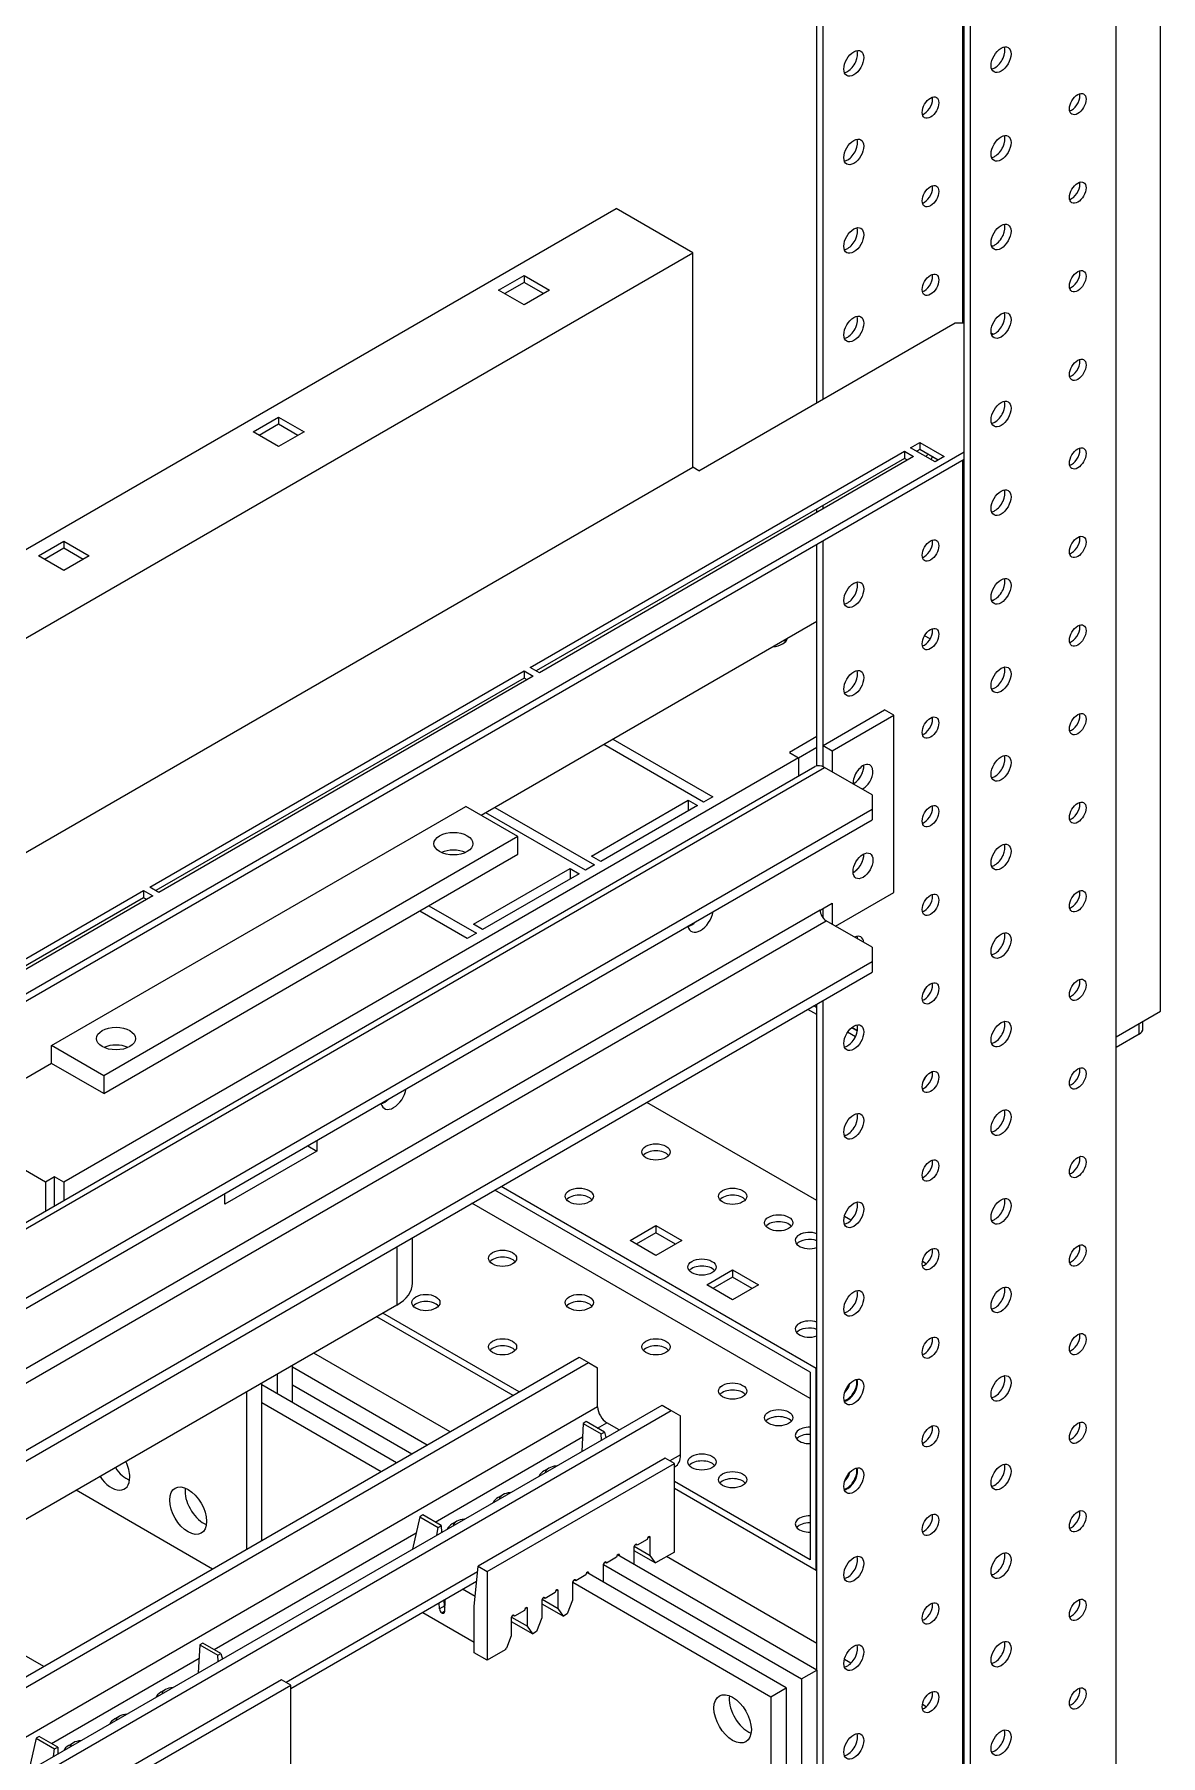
# Model space of a CAD drawing. Header units: millimetres. Extents: x -116965 to 323937, y 291661 to 566926.
# Drawn here: x -25543.9 to -25395.6, y 301981.2 to 302207.8 of the extents above; entities that cross this region are included whole.
import ezdxf

# ---------------------------------------------------------------- set-up
doc = ezdxf.new("R2010")
doc.units = ezdxf.units.MM
doc.layers.add('ALPHA', color=255, linetype='Continuous')

msp = doc.modelspace()

# ---------------------------------------------------------------- linework, layer by layer
at = {"layer": 'ALPHA'}
for p, q in [((-25421.653153, 302169.866194), (-25421.653153, 302404.783924)), ((-25440.846052, 302159.368381), (-25440.846052, 302394.636038)), ((-25440.03793, 302159.83495), (-25440.03793, 302394.169469)), ((-25401.450102, 301927.483352), (-25401.450102, 302394.052826)), ((-25421.451123, 301916.868896), (-25421.451123, 302383.438371)), ((-25420.643001, 301916.402327), (-25420.643001, 302382.971801)), ((-25395.591218, 302079.235073), (-25395.591218, 302355.910772)), ((-25560.246082, 302131.25757), (-25467.312048, 302184.913059)), ((-25457.210523, 302179.080941), (-25467.312048, 302184.913059)), ((-25624.693815, 302082.384417), (-25457.210523, 302179.080941)), ((-25457.210523, 302150.853488), (-25457.210523, 302179.080941)), ((-25482.787585, 302174.181961), (-25479.433879, 302176.118225)), ((-25479.433879, 302175.185086), (-25481.979463, 302173.715392)), ((-25479.433879, 302176.118225), (-25479.433879, 302175.185086)), ((-25479.433879, 302176.118225), (-25476.080172, 302174.181961)), ((-25476.888294, 302173.715392), (-25479.433879, 302175.185086)), ((-25479.433879, 302172.245698), (-25482.787585, 302174.181961)), ((-25476.080172, 302174.181961), (-25479.433879, 302172.245698)), ((-25456.402401, 302150.386918), (-25422.663306, 302169.866194)), ((-25422.663306, 302169.866194), (-25421.451123, 302169.866194)), ((-25417.631223, 302168.360628), (-25417.896908, 302168.514021)), ((-25515.112467, 302155.519182), (-25511.75876, 302157.455446)), ((-25511.75876, 302157.455446), (-25511.75876, 302156.522307)), ((-25511.75876, 302157.455446), (-25508.405054, 302155.519182)), ((-25511.75876, 302153.582919), (-25515.112467, 302155.519182)), ((-25511.75876, 302156.522307), (-25514.304345, 302155.052613)), ((-25509.213176, 302155.052613), (-25511.75876, 302156.522307)), ((-25508.405054, 302155.519182), (-25511.75876, 302153.582919)), ((-25421.451123, 302152.836408), (-25624.693815, 302035.494185)), ((-25478.625757, 302124.492312), (-25429.330313, 302152.95305)), ((-25429.330313, 302152.95305), (-25429.330313, 302152.019911)), ((-25429.330313, 302152.95305), (-25428.118129, 302152.253196)), ((-25428.52219, 302153.41962), (-25427.310007, 302154.119474)), ((-25425.289702, 302151.553342), (-25428.52219, 302153.41962)), ((-25427.310007, 302153.186335), (-25427.714068, 302152.95305)), ((-25427.310007, 302154.119474), (-25427.310007, 302153.186335)), ((-25427.310007, 302154.119474), (-25424.077519, 302152.253196)), ((-25424.885641, 302151.786627), (-25427.310007, 302153.186335)), ((-25624.693815, 302034.561046), (-25421.451123, 302151.903269)), ((-25624.693815, 302054.156964), (-25457.210523, 302150.853488)), ((-25429.330313, 302152.019911), (-25477.817635, 302124.025743)), ((-25428.118129, 302152.253196), (-25477.413574, 302123.792458)), ((-25456.402401, 302150.386918), (-25457.210523, 302150.853488)), ((-25428.926252, 302151.786627), (-25429.330313, 302152.019911)), ((-25424.077519, 302152.253196), (-25425.289702, 302151.553342)), ((-25421.653153, 301940.127384), (-25421.653153, 302151.786627)), ((-25440.03793, 302145.371296), (-25440.03793, 302145.837866)), ((-25440.846052, 302144.904727), (-25440.846052, 302145.371296)), ((-25543.396738, 302139.189251), (-25540.043031, 302141.125514)), ((-25540.043031, 302137.252987), (-25543.396738, 302139.189251)), ((-25540.043031, 302140.192375), (-25542.588616, 302138.722681)), ((-25540.043031, 302141.125514), (-25540.043031, 302140.192375)), ((-25540.043031, 302141.125514), (-25536.689325, 302139.189251)), ((-25537.497447, 302138.722681), (-25540.043031, 302140.192375)), ((-25536.689325, 302139.189251), (-25540.043031, 302137.252987)), ((-25440.846052, 302111.541117), (-25440.846052, 302140.705602)), ((-25440.03793, 302111.415367), (-25440.03793, 302141.172171)), ((-25440.846052, 302130.557716), (-25485.090733, 302105.013037)), ((-25425.932487, 302128.246053), (-25426.667222, 302128.670253)), ((-25528.729323, 302095.565005), (-25479.433879, 302124.025743)), ((-25479.433879, 302123.092604), (-25527.921201, 302095.098435)), ((-25478.221696, 302123.325889), (-25527.51714, 302094.865151)), ((-25479.433879, 302124.025743), (-25479.433879, 302123.092604)), ((-25479.433879, 302124.025743), (-25478.221696, 302123.325889)), ((-25479.029818, 302122.859319), (-25479.433879, 302123.092604)), ((-25477.413574, 302123.792458), (-25478.625757, 302124.492312)), ((-25440.03793, 302114.227784), (-25431.956709, 302118.893479)), ((-25430.744526, 302118.193624), (-25431.956709, 302118.893479)), ((-25438.825746, 302113.52793), (-25430.744526, 302118.193624)), ((-25430.744526, 302094.865151), (-25430.744526, 302118.193624)), ((-25455.796309, 302106.762672), (-25468.928292, 302114.344426)), ((-25467.716109, 302115.04428), (-25454.584126, 302107.462527)), ((-25440.846052, 302115.394208), (-25444.482601, 302113.294645)), ((-25443.270418, 302112.594791), (-25440.846052, 302113.994499)), ((-25440.03793, 302111.415367), (-25440.03793, 302114.227784)), ((-25440.03793, 302114.227784), (-25438.825746, 302113.52793)), ((-25443.270418, 302112.594791), (-25540.043031, 302056.723096)), ((-25444.482601, 302113.294645), (-25443.270418, 302112.594791)), ((-25443.270418, 302112.594791), (-25443.270418, 302110.198472)), ((-25438.825746, 302113.52793), (-25438.825746, 302110.728513)), ((-25624.693815, 302005.453625), (-25441.121613, 302111.439085)), ((-25624.693815, 302004.583957), (-25439.835899, 302111.311725)), ((-25433.572953, 302107.695811), (-25439.835899, 302111.311725)), ((-25454.584126, 302107.462527), (-25455.796309, 302106.762672)), ((-25433.572953, 302107.695811), (-25433.572953, 302105.829533)), ((-25624.693815, 301995.485853), (-25433.572953, 302105.829533)), ((-25541.659275, 302074.686021), (-25487.111038, 302106.17946)), ((-25480.242001, 302102.21362), (-25487.111038, 302106.17946)), ((-25471.352658, 302097.78121), (-25484.484641, 302105.362964)), ((-25483.272458, 302106.062818), (-25470.140475, 302098.481064)), ((-25470.544536, 302099.647488), (-25457.816614, 302106.995957)), ((-25456.604431, 302106.296103), (-25469.332353, 302098.947634)), ((-25457.816614, 302106.995957), (-25457.816614, 302105.596249)), ((-25457.816614, 302106.995957), (-25456.604431, 302106.296103)), ((-25433.572953, 302105.829533), (-25433.572953, 302104.429825)), ((-25624.693815, 301994.086144), (-25433.572953, 302104.429825)), ((-25480.242001, 302102.21362), (-25534.790238, 302070.72018)), ((-25480.242001, 302099.880773), (-25480.242001, 302102.21362)), ((-25534.790238, 302068.387333), (-25480.242001, 302099.880773)), ((-25470.140475, 302098.481064), (-25471.352658, 302097.78121)), ((-25469.332353, 302098.947634), (-25470.544536, 302099.647488)), ((-25486.100886, 302090.666025), (-25473.372963, 302098.014495)), ((-25472.16078, 302097.31464), (-25484.888702, 302089.966171)), ((-25473.372963, 302098.014495), (-25473.372963, 302096.614786)), ((-25473.372963, 302098.014495), (-25472.16078, 302097.31464)), ((-25578.832889, 302066.637697), (-25529.537445, 302095.098435)), ((-25529.537445, 302094.165296), (-25578.024767, 302066.171128)), ((-25528.325262, 302094.398581), (-25577.620706, 302065.937843)), ((-25529.537445, 302095.098435), (-25529.537445, 302094.165296)), ((-25529.537445, 302095.098435), (-25528.325262, 302094.398581)), ((-25529.133384, 302093.932012), (-25529.537445, 302094.165296)), ((-25527.51714, 302094.865151), (-25528.729323, 302095.565005)), ((-25438.421685, 302090.432741), (-25430.744526, 302094.865151)), ((-25440.441991, 302092.532303), (-25624.693815, 301986.154463)), ((-25486.909008, 302088.799748), (-25493.171953, 302092.415661)), ((-25491.95977, 302093.115515), (-25485.696825, 302089.499602)), ((-25440.441991, 302092.532303), (-25438.825746, 302093.465442)), ((-25440.03793, 302091.490897), (-25440.03793, 302092.765588)), ((-25440.03793, 302091.490897), (-25440.03793, 302092.765588)), ((-25438.825746, 302093.465442), (-25438.825746, 302090.666025)), ((-25624.693815, 301984.288185), (-25439.633868, 302091.132595)), ((-25485.696825, 302089.499602), (-25486.909008, 302088.799748)), ((-25484.888702, 302089.966171), (-25486.100886, 302090.666025)), ((-25433.572953, 302087.633324), (-25439.633868, 302091.132595)), ((-25433.572953, 302087.633324), (-25433.572953, 302085.767046)), ((-25624.693815, 301975.423365), (-25433.572953, 302085.767046)), ((-25433.572953, 302085.767046), (-25433.572953, 302084.367338)), ((-25624.693815, 301974.023657), (-25433.572953, 302084.367338)), ((-25440.846052, 301992.453151), (-25440.846052, 302080.168212)), ((-25440.03793, 301947.662481), (-25440.03793, 302080.634782)), ((-25426.733118, 302081.818065), (-25426.761595, 302081.834507)), ((-25440.846052, 302078.768504), (-25442.058235, 302079.468358)), ((-25440.846052, 302079.701643), (-25441.250113, 302079.934927)), ((-25441.250113, 302079.934927), (-25440.846052, 302079.701643)), ((-25401.450102, 302075.852445), (-25395.591218, 302079.235073)), ((-25397.917542, 302076.902226), (-25397.917542, 302077.891969)), ((-25435.781366, 302075.844406), (-25436.819365, 302076.443695)), ((-25435.521171, 302076.627322), (-25436.271437, 302077.060488)), ((-25436.271437, 302077.060488), (-25435.521171, 302076.627322)), ((-25398.419645, 302076.202372), (-25401.450102, 302074.452736)), ((-25398.419645, 302076.202372), (-25398.419645, 302077.60208)), ((-25541.659275, 302072.353174), (-25541.659275, 302074.686021)), ((-25534.790238, 302070.72018), (-25541.659275, 302074.686021)), ((-25541.659275, 302072.353174), (-25561.458265, 302060.922221)), ((-25534.790238, 302068.387333), (-25541.659275, 302072.353174)), ((-25534.790238, 302070.72018), (-25534.790238, 302068.387333)), ((-25440.846052, 302054.273606), (-25463.271438, 302067.220909)), ((-25542.467398, 302056.723096), (-25555.599381, 302064.30485)), ((-25506.707997, 302062.205287), (-25506.707997, 302060.805579)), ((-25506.707997, 302060.805579), (-25518.829828, 302053.807037)), ((-25507.920181, 302061.505433), (-25506.707997, 302060.805579)), ((-25541.255214, 302057.42295), (-25542.467398, 302056.723096)), ((-25541.255214, 302056.023242), (-25541.255214, 302057.42295)), ((-25540.043031, 302056.723096), (-25541.255214, 302057.42295)), ((-25542.467398, 302056.723096), (-25542.467398, 302052.927069)), ((-25541.255214, 302053.626923), (-25541.255214, 302056.023242)), ((-25540.043031, 302056.723096), (-25540.043031, 302054.326777)), ((-25518.829828, 302053.807037), (-25518.829828, 302055.206745)), ((-25441.755189, 302031.703308), (-25483.272458, 302055.673315)), ((-25440.947067, 302032.169878), (-25482.464336, 302056.139884)), ((-25441.755189, 302028.204037), (-25486.302916, 302053.923679)), ((-25465.453368, 302049.0247), (-25462.059255, 302050.984292)), ((-25462.059255, 302050.984292), (-25462.059255, 302050.051153)), ((-25462.059255, 302050.984292), (-25458.665142, 302049.0247)), ((-25436.373452, 302051.69135), (-25437.23743, 302052.190168)), ((-25494.110317, 302043.425866), (-25494.110317, 302049.416074)), ((-25462.059255, 302047.065108), (-25465.453368, 302049.0247)), ((-25462.059255, 302050.051153), (-25464.645245, 302048.55813)), ((-25459.473264, 302048.55813), (-25462.059255, 302050.051153)), ((-25458.665142, 302049.0247), (-25462.059255, 302047.065108)), ((-25496.202411, 302048.208203), (-25496.202411, 302040.509807)), ((-25426.450834, 302045.962524), (-25426.956998, 302046.254757)), ((-25455.351842, 302043.192581), (-25451.95773, 302045.152173)), ((-25451.95773, 302044.219034), (-25454.54372, 302042.726012)), ((-25451.95773, 302045.152173), (-25451.95773, 302044.219034)), ((-25451.95773, 302045.152173), (-25448.563617, 302043.192581)), ((-25449.371739, 302042.726012), (-25451.95773, 302044.219034)), ((-25451.95773, 302041.23299), (-25455.351842, 302043.192581)), ((-25448.563617, 302043.192581), (-25451.95773, 302041.23299)), ((-25496.202411, 302040.509807), (-25624.693815, 301966.32526)), ((-25480.060173, 302029.090519), (-25498.020686, 302039.460026)), ((-25480.868295, 302028.623949), (-25498.828808, 302038.993456)), ((-25624.693815, 301945.586247), (-25472.16078, 302033.651236)), ((-25624.693815, 301944.186539), (-25470.948597, 302032.951381)), ((-25509.940486, 302027.679146), (-25509.940486, 302032.578126)), ((-25489.151546, 302023.841612), (-25507.112058, 302034.211119)), ((-25472.16078, 302033.651236), (-25470.948597, 302032.951381)), ((-25470.948597, 302032.951381), (-25469.736414, 302032.251527)), ((-25513.981096, 302009.506265), (-25513.981096, 302030.245278)), ((-25511.960791, 302031.411702), (-25511.960791, 302028.84557)), ((-25492.182004, 302022.091977), (-25509.940486, 302032.344841)), ((-25469.736414, 302027.119263), (-25469.736414, 302032.251527)), ((-25441.755189, 302031.703308), (-25441.755189, 302006.975126)), ((-25440.947067, 302032.169878), (-25440.846052, 302032.228199)), ((-25440.947067, 302005.575417), (-25440.947067, 302032.169878)), ((-25516.001401, 302029.078855), (-25516.001401, 302008.339842)), ((-25496.222614, 302019.759129), (-25513.981096, 302030.011994)), ((-25509.940486, 302030.011994), (-25494.202309, 302020.925553)), ((-25624.693815, 301932.988871), (-25461.251133, 302027.352548)), ((-25469.736414, 302027.119263), (-25624.693815, 301937.654566)), ((-25624.693815, 301931.589163), (-25460.03895, 302026.652693)), ((-25513.981096, 302027.679146), (-25498.242919, 302018.592706)), ((-25461.251133, 302027.352548), (-25460.03895, 302026.652693)), ((-25460.03895, 302026.652693), (-25458.826767, 302025.952839)), ((-25458.826767, 302020.820575), (-25458.826767, 302025.952839)), ((-25471.638421, 302024.951401), (-25471.823887, 302021.248365)), ((-25471.23436, 302025.184686), (-25471.638421, 302024.951401)), ((-25471.638421, 302024.951401), (-25469.255073, 302023.575374)), ((-25468.851012, 302023.808659), (-25471.23436, 302025.184686)), ((-25469.736414, 302024.319846), (-25468.524231, 302025.0197)), ((-25469.255073, 302023.575374), (-25468.851012, 302023.808659)), ((-25469.230248, 302022.745804), (-25469.255073, 302023.575374)), ((-25468.851012, 302023.808659), (-25468.656062, 302023.07731)), ((-25466.907987, 302024.086561), (-25468.524231, 302025.0197)), ((-25491.151648, 302011.955755), (-25471.727631, 302023.170216)), ((-25460.847072, 302020.354006), (-25485.494794, 302006.123637)), ((-25484.282611, 302005.423782), (-25459.634889, 302019.654151)), ((-25476.160985, 302019.047611), (-25476.767076, 302018.697684)), ((-25459.634889, 302019.654151), (-25460.847072, 302020.354006)), ((-25458.826767, 302020.820575), (-25460.24098, 302020.004078)), ((-25459.634889, 302007.989914), (-25459.634889, 302019.654151)), ((-25459.634889, 302019.194449), (-25459.536847, 302019.251054)), ((-25441.755189, 302006.975126), (-25459.634889, 302017.297975)), ((-25520.466275, 302005.762045), (-25538.426787, 302016.131552)), ((-25482.2219, 302015.54834), (-25482.827991, 302015.198413)), ((-25440.947067, 302005.575417), (-25459.634889, 302016.364837)), ((-25493.171953, 302012.655609), (-25494.125889, 302008.400698)), ((-25492.767892, 302012.888894), (-25493.171953, 302012.655609)), ((-25493.171953, 302012.655609), (-25490.747587, 302011.255901)), ((-25490.343526, 302011.489186), (-25492.767892, 302012.888894)), ((-25488.282815, 302012.049069), (-25488.888907, 302011.699142)), ((-25520.244042, 301995.159254), (-25493.652578, 302010.511843)), ((-25490.90053, 302010.23446), (-25490.747587, 302011.255901)), ((-25490.747587, 302011.255901), (-25490.343526, 302011.489186)), ((-25490.343526, 302011.489186), (-25490.309854, 302010.575487)), ((-25463.008798, 302010.007827), (-25462.806768, 302009.891185)), ((-25462.806768, 302007.558338), (-25462.806768, 302009.891185)), ((-25494.125889, 302008.400698), (-25494.127007, 302008.371653)), ((-25494.101294, 302008.386499), (-25494.125889, 302008.400698)), ((-25440.846052, 301992.453151), (-25467.118162, 302007.621361)), ((-25467.049409, 302007.67498), (-25466.847378, 302007.558338)), ((-25466.847378, 302007.465024), (-25466.847378, 302007.558338)), ((-25464.948291, 302008.654776), (-25464.948291, 302006.368586)), ((-25464.948291, 302008.20316), (-25462.106914, 302006.56269)), ((-25464.923691, 302008.780544), (-25462.806768, 302007.558338)), ((-25464.54423, 302008.888061), (-25464.746261, 302009.004703)), ((-25463.210829, 302009.6579), (-25464.54423, 302008.888061)), ((-25462.106914, 302006.56269), (-25462.806768, 302007.558338)), ((-25459.634889, 302007.989914), (-25462.106914, 302006.56269)), ((-25485.565979, 302005.382684), (-25510.748608, 301990.843486)), ((-25486.004416, 302000.819033), (-25485.494794, 302006.123637)), ((-25485.494794, 302006.123637), (-25484.282611, 302005.423782)), ((-25484.282611, 302005.423782), (-25484.282611, 301993.759545)), ((-25444.886662, 301990.120304), (-25471.158772, 302005.288514)), ((-25471.090019, 302005.342133), (-25470.887988, 302005.22549)), ((-25470.887988, 302005.132176), (-25470.887988, 302005.22549)), ((-25468.988901, 302006.321929), (-25468.988901, 302004.035738)), ((-25468.985486, 302006.366614), (-25442.866357, 301991.286727)), ((-25468.58484, 302006.555213), (-25468.786871, 302006.671856)), ((-25467.251439, 302007.325053), (-25468.58484, 302006.555213)), ((-25440.846052, 301995.952422), (-25460.665244, 302007.395038)), ((-25440.846052, 302005.633739), (-25440.947067, 302005.575417)), ((-25542.689631, 301992.931385), (-25560.448113, 302003.184249)), ((-25510.142516, 301990.033857), (-25485.683921, 302004.155033)), ((-25485.883688, 302002.149039), (-25487.521046, 302003.094369)), ((-25475.130629, 302003.009285), (-25474.928598, 302002.892643)), ((-25473.029512, 302003.989081), (-25473.029512, 302001.656234)), ((-25473.026096, 302004.033766), (-25446.906967, 301988.95388)), ((-25472.625451, 302004.222366), (-25472.827481, 302004.339008)), ((-25471.292049, 302004.992206), (-25472.625451, 302004.222366)), ((-25490.55816, 302000.51688), (-25490.587894, 302001.323723)), ((-25489.952069, 302000.866807), (-25490.55816, 302000.51688)), ((-25489.981803, 302001.67365), (-25489.952069, 302000.866807)), ((-25489.965817, 302001.239871), (-25489.86481, 302001.181555)), ((-25489.847273, 302001.751321), (-25489.896927, 302000.138104)), ((-25486.003911, 302000.818742), (-25486.004416, 302000.819033)), ((-25486.003911, 301994.753338), (-25486.003911, 302000.818742)), ((-25485.876227, 302002.153347), (-25485.883688, 302002.149039)), ((-25479.171239, 302000.676438), (-25478.969209, 302000.559796)), ((-25477.070122, 302001.656234), (-25477.070122, 301999.323386)), ((-25477.070122, 302001.204618), (-25474.228744, 301999.564148)), ((-25477.045521, 302001.782002), (-25474.928598, 302000.559796)), ((-25476.666061, 302001.889519), (-25476.868091, 302002.006161)), ((-25475.332659, 302002.659358), (-25476.666061, 302001.889519)), ((-25474.928598, 302000.559796), (-25474.928598, 302002.892643)), ((-25473.029512, 302001.656234), (-25473.729366, 301999.852464)), ((-25492.77384, 302000.061667), (-25486.003911, 301996.153047)), ((-25490.255401, 302000.007354), (-25489.894539, 302000.215698)), ((-25490.199788, 301999.975246), (-25490.255401, 302000.007354)), ((-25489.896551, 302000.15032), (-25490.199788, 301999.975246)), ((-25481.110732, 301999.323386), (-25481.110732, 301996.990539)), ((-25481.110732, 301998.871771), (-25478.269354, 301997.231301)), ((-25481.086131, 301999.449154), (-25478.969209, 301998.226948)), ((-25480.706671, 301999.556671), (-25480.908701, 301999.673314)), ((-25479.37327, 302000.326511), (-25480.706671, 301999.556671)), ((-25478.969209, 301998.226948), (-25478.969209, 302000.559796)), ((-25477.070122, 301999.323386), (-25477.769976, 301997.519617)), ((-25474.228744, 301999.564148), (-25474.928598, 302000.559796)), ((-25473.729366, 301999.852464), (-25474.228744, 301999.564148)), ((-25481.110732, 301996.990539), (-25481.752265, 301995.337084)), ((-25478.269354, 301997.231301), (-25478.969209, 301998.226948)), ((-25477.769976, 301997.519617), (-25478.269354, 301997.231301)), ((-25541.659275, 301982.795163), (-25522.235259, 301994.009624)), ((-25522.146048, 301995.790809), (-25522.331514, 301992.087773)), ((-25521.741987, 301996.024093), (-25522.146048, 301995.790809)), ((-25522.146048, 301995.790809), (-25519.7627, 301994.414782)), ((-25519.358639, 301994.648067), (-25521.741987, 301996.024093)), ((-25519.7627, 301994.414782), (-25519.358639, 301994.648067)), ((-25519.737875, 301993.585211), (-25519.7627, 301994.414782)), ((-25519.358639, 301994.648067), (-25519.163689, 301993.916718)), ((-25484.282611, 301993.759545), (-25486.003911, 301994.753338)), ((-25481.927229, 301995.119426), (-25484.282611, 301993.759545)), ((-25436.373452, 301993.370166), (-25437.23743, 301993.868984)), ((-25442.866357, 301991.286727), (-25440.846052, 301992.453151)), ((-25440.846052, 301992.453151), (-25440.846052, 301934.131967)), ((-25511.354699, 301991.193413), (-25536.002421, 301976.963044)), ((-25534.790238, 301976.26319), (-25510.142516, 301990.493559)), ((-25526.668612, 301989.887019), (-25527.274703, 301989.537092)), ((-25510.142516, 301990.493559), (-25511.354699, 301991.193413)), ((-25510.142516, 301978.829322), (-25510.142516, 301990.493559)), ((-25446.906967, 301988.95388), (-25444.886662, 301990.120304)), ((-25444.886662, 301990.120304), (-25444.886662, 301931.799119)), ((-25442.866357, 301991.286727), (-25442.866357, 301932.965543)), ((-25446.906967, 301988.95388), (-25446.906967, 301930.632696)), ((-25426.450834, 301987.641339), (-25426.956998, 301987.933573)), ((-25532.729527, 301986.387748), (-25533.335619, 301986.037821)), ((-25543.679581, 301983.495017), (-25544.633516, 301979.240106)), ((-25543.27552, 301983.728302), (-25543.679581, 301983.495017)), ((-25543.679581, 301983.495017), (-25541.255214, 301982.095309)), ((-25540.851153, 301982.328593), (-25543.27552, 301983.728302)), ((-25538.790442, 301982.888477), (-25539.396534, 301982.53855)), ((-25541.408157, 301981.073868), (-25541.255214, 301982.095309)), ((-25541.255214, 301982.095309), (-25540.851153, 301982.328593)), ((-25540.851153, 301982.328593), (-25540.817482, 301981.414895))]:
    msp.add_line(p, q, dxfattribs=at)
for centre, major_axis, start_param, end_param in [((-25435.997319, 302204.042408), (0.928571, 1.608333), 2.3561944902, 8.6393797974), ((-25436.805441, 302204.508977), (0.928571, 1.608333), 3.926990817, 5.8329886172), ((-25416.60239, 302204.508977), (0.928571, 1.608333), 2.3561944902, 8.6393797974), ((-25417.410513, 302204.975547), (0.928571, 1.608333), 3.926990817, 5.8329886172), ((-25436.805441, 302204.508977), (0.928571, 1.608333), 3.5917893435, 3.926990817), ((-25417.410513, 302204.975547), (0.928571, 1.608333), 3.5917893435, 3.926990817), ((-25406.500865, 302198.676859), (0.771429, 1.336153), 2.3561944902, 8.6393797974), ((-25425.895794, 302198.210289), (0.771429, 1.336153), 2.3561944902, 8.6393797974), ((-25426.703916, 302198.676859), (0.771429, 1.336153), 3.926990817, 5.7318997087), ((-25407.308987, 302199.143428), (0.771429, 1.336153), 3.692878252, 3.926990817), ((-25407.308987, 302199.143428), (0.771429, 1.336153), 3.926990817, 5.7318997087), ((-25426.703916, 302198.676859), (0.771429, 1.336153), 3.692878252, 3.926990817), ((-25435.997319, 302192.378171), (0.928571, 1.608333), 2.3561944902, 8.6393797974), ((-25436.805441, 302192.84474), (0.928571, 1.608333), 3.926990817, 5.8329886172), ((-25416.60239, 302192.84474), (0.928571, 1.608333), 2.3561944902, 8.6393797974), ((-25417.410513, 302193.31131), (0.928571, 1.608333), 3.926990817, 5.8329886172), ((-25436.805441, 302192.84474), (0.928571, 1.608333), 3.5917893435, 3.926990817), ((-25417.410513, 302193.31131), (0.928571, 1.608333), 3.5917893435, 3.926990817), ((-25425.895794, 302186.546052), (0.771429, 1.336153), 2.3561944902, 8.6393797974), ((-25426.703916, 302187.012622), (0.771429, 1.336153), 3.926990817, 5.7318997087), ((-25406.500865, 302187.012622), (0.771429, 1.336153), 2.3561944902, 8.6393797974), ((-25407.308987, 302187.479191), (0.771429, 1.336153), 3.926990817, 5.7318997087), ((-25426.703916, 302187.012622), (0.771429, 1.336153), 3.692878252, 3.926990817), ((-25407.308987, 302187.479191), (0.771429, 1.336153), 3.692878252, 3.926990817), ((-25435.997319, 302180.713934), (0.928571, 1.608333), 2.3561944902, 8.6393797974), ((-25436.805441, 302181.180504), (0.928571, 1.608333), 3.926990817, 5.8329886172), ((-25416.60239, 302181.180504), (0.928571, 1.608333), 2.3561944902, 8.6393797974), ((-25417.410513, 302181.647073), (0.928571, 1.608333), 3.926990817, 5.8329886172), ((-25417.410513, 302181.647073), (0.928571, 1.608333), 3.5917893435, 3.926990817), ((-25436.805441, 302181.180504), (0.928571, 1.608333), 3.5917893435, 3.926990817), ((-25425.895794, 302174.881816), (0.771429, 1.336153), 2.3561944902, 8.6393797974), ((-25426.703916, 302175.348385), (0.771429, 1.336153), 3.926990817, 5.7318997087), ((-25406.500865, 302175.348385), (0.771429, 1.336153), 2.3561944902, 8.6393797974), ((-25407.308987, 302175.814955), (0.771429, 1.336153), 3.926990817, 5.7318997087), ((-25426.703916, 302175.348385), (0.771429, 1.336153), 3.692878252, 3.926990817), ((-25407.308987, 302175.814955), (0.771429, 1.336153), 3.692878252, 3.926990817), ((-25435.997319, 302169.049697), (0.928571, 1.608333), 2.3561944902, 8.6393797974), ((-25436.805441, 302169.516267), (0.928571, 1.608333), 3.926990817, 5.8329886172), ((-25416.60239, 302169.516267), (0.928571, 1.608333), 2.3561944902, 8.6393797974), ((-25417.410513, 302169.982836), (0.928571, 1.608333), 3.926990817, 5.8329886172), ((-25417.410513, 302169.982836), (0.928571, 1.608333), 3.5917893435, 3.926990817), ((-25436.805441, 302169.516267), (0.928571, 1.608333), 3.5917893435, 3.926990817), ((-25406.500865, 302163.684148), (0.771429, 1.336153), 2.3561944902, 8.6393797974), ((-25407.308987, 302164.150718), (0.771429, 1.336153), 3.926990817, 5.7318997087), ((-25407.308987, 302164.150718), (0.771429, 1.336153), 3.692878252, 3.926990817), ((-25416.60239, 302157.85203), (0.928571, 1.608333), 2.3561944902, 8.6393797974), ((-25417.410513, 302158.318599), (0.928571, 1.608333), 3.926990817, 5.8329886172), ((-25417.410513, 302158.318599), (0.928571, 1.608333), 3.5917893435, 3.926990817), ((-25425.895794, 302151.553342), (0.771429, 1.336153), 1.0947035743, 1.3730923532), ((-25406.500865, 302152.019911), (0.771429, 1.336153), 2.3561944902, 8.6393797974), ((-25407.308987, 302152.486481), (0.771429, 1.336153), 3.926990817, 5.7318997087), ((-25426.703916, 302152.019911), (0.771429, 1.336153), 4.9100929539, 5.1884817329), ((-25407.308987, 302152.486481), (0.771429, 1.336153), 3.692878252, 3.926990817), ((-25416.60239, 302146.187793), (0.928571, 1.608333), 2.3561944902, 8.6393797974), ((-25417.410513, 302146.654362), (0.928571, 1.608333), 3.926990817, 5.8329886172), ((-25417.410513, 302146.654362), (0.928571, 1.608333), 3.5917893435, 3.926990817), ((-25425.895794, 302139.889105), (0.771429, 1.336153), 2.3561944902, 8.6393797974), ((-25426.703916, 302140.355674), (0.771429, 1.336153), 3.926990817, 5.7318997087), ((-25406.500865, 302140.355674), (0.771429, 1.336153), 2.3561944902, 8.6393797974), ((-25407.308987, 302140.822244), (0.771429, 1.336153), 3.926990817, 5.7318997087), ((-25426.703916, 302140.355674), (0.771429, 1.336153), 3.692878252, 3.926990817), ((-25407.308987, 302140.822244), (0.771429, 1.336153), 3.692878252, 3.926990817), ((-25435.997319, 302134.056987), (0.928571, 1.608333), 2.3561944902, 8.6393797974), ((-25436.805441, 302134.523556), (0.928571, 1.608333), 3.926990817, 5.8329886172), ((-25416.60239, 302134.523556), (0.928571, 1.608333), 2.3561944902, 8.6393797974), ((-25417.410513, 302134.990126), (0.928571, 1.608333), 3.926990817, 5.8329886172), ((-25436.805441, 302134.523556), (0.928571, 1.608333), 3.5917893435, 3.926990817), ((-25417.410513, 302134.990126), (0.928571, 1.608333), 3.5917893435, 3.926990817), ((-25406.500865, 302128.691438), (0.771429, 1.336153), 2.3561944902, 8.6393797974), ((-25407.308987, 302129.158007), (0.771429, 1.336153), 3.926990817, 5.7318997087), ((-25447.108997, 302128.574795), (-2.428571, 0), 1.7530030846, 2.9593858958), ((-25447.108997, 302127.175087), (-2.428571, 0), 3.6641919759, 3.809070665), ((-25425.895794, 302128.224868), (0.771429, 1.336153), 2.3561944902, 8.6393797974), ((-25426.703916, 302128.691438), (0.771429, 1.336153), 3.926990817, 5.7318997087), ((-25407.308987, 302129.158007), (0.771429, 1.336153), 3.692878252, 3.926990817), ((-25426.703916, 302128.691438), (0.771429, 1.336153), 3.692878252, 3.926990817), ((-25435.997319, 302122.39275), (0.928571, 1.608333), 2.3561944902, 8.6393797974), ((-25436.805441, 302122.859319), (0.928571, 1.608333), 3.926990817, 5.8329886172), ((-25416.60239, 302122.859319), (0.928571, 1.608333), 2.3561944902, 8.6393797974), ((-25417.410513, 302123.325889), (0.928571, 1.608333), 3.926990817, 5.8329886172), ((-25436.805441, 302122.859319), (0.928571, 1.608333), 3.5917893435, 3.926990817), ((-25417.410513, 302123.325889), (0.928571, 1.608333), 3.5917893435, 3.926990817), ((-25406.500865, 302117.027201), (0.771429, 1.336153), 2.3561944902, 8.6393797974), ((-25425.895794, 302116.560631), (0.771429, 1.336153), 2.3561944902, 8.6393797974), ((-25426.703916, 302117.027201), (0.771429, 1.336153), 3.926990817, 5.7318997087), ((-25407.308987, 302117.49377), (0.771429, 1.336153), 3.926990817, 5.7318997087), ((-25426.703916, 302117.027201), (0.771429, 1.336153), 3.692878252, 3.926990817), ((-25407.308987, 302117.49377), (0.771429, 1.336153), 3.692878252, 3.926990817), ((-25434.785136, 302110.028659), (0.928571, 1.608333), 5.4977871438, 8.7196052385), ((-25416.60239, 302111.195082), (0.928571, 1.608333), 2.3561944902, 8.6393797974), ((-25417.410513, 302111.661652), (0.928571, 1.608333), 3.926990817, 5.8329886172), ((-25439.835899, 302109.212162), (-1.285714, 2.226922), 5.4977871438, 6.2831853072), ((-25435.997319, 302110.728513), (0.928571, 1.608333), 3.8527538677, 5.5720240931), ((-25435.997319, 302110.728513), (0.928571, 1.608333), 3.926990817, 5.5720240931), ((-25434.785136, 302110.028659), (0.928571, 1.608333), 3.8467653759, 5.4977871438), ((-25417.410513, 302111.661652), (0.928571, 1.608333), 3.5917893435, 3.926990817), ((-25435.997319, 302110.728513), (0.928571, 1.608333), 3.8527538677, 3.926990817), ((-25425.895794, 302104.896394), (0.771429, 1.336153), 2.3561944902, 8.6393797974), ((-25426.703916, 302105.362964), (0.771429, 1.336153), 3.926990817, 5.7318997087), ((-25406.500865, 302105.362964), (0.771429, 1.336153), 2.3561944902, 8.6393797974), ((-25407.308987, 302105.829533), (0.771429, 1.336153), 3.926990817, 5.7318997087), ((-25488.727282, 302101.280481), (-2.571429, 0), 2.3561944902, 8.6393797974), ((-25426.703916, 302105.362964), (0.771429, 1.336153), 3.692878252, 3.926990817), ((-25407.308987, 302105.829533), (0.771429, 1.336153), 3.692878252, 3.926990817), ((-25488.727282, 302098.947634), (-2.571429, 0), 4.0453778389, 5.3794001219), ((-25416.60239, 302099.530845), (0.928571, 1.608333), 2.3561944902, 8.6393797974), ((-25417.410513, 302099.997415), (0.928571, 1.608333), 3.926990817, 5.8329886172), ((-25434.785136, 302098.364422), (0.928571, 1.608333), 2.3561944902, 8.6393797974), ((-25435.997319, 302099.064276), (0.928571, 1.608333), 3.8527538677, 5.5720240931), ((-25435.997319, 302099.064276), (0.928571, 1.608333), 3.926990817, 5.5720240931), ((-25417.410513, 302099.997415), (0.928571, 1.608333), 3.5917893435, 3.926990817), ((-25435.997319, 302099.064276), (0.928571, 1.608333), 3.8527538677, 3.926990817), ((-25425.895794, 302093.232158), (0.771429, 1.336153), 2.3561944902, 8.6393797974), ((-25426.703916, 302093.698727), (0.771429, 1.336153), 3.926990817, 5.7318997087), ((-25406.500865, 302093.698727), (0.771429, 1.336153), 2.3561944902, 8.6393797974), ((-25407.308987, 302094.165296), (0.771429, 1.336153), 3.926990817, 5.7318997087), ((-25456.20037, 302091.832449), (1.214286, 2.103205), 2.593715661, 5.260265973), ((-25439.633868, 302092.065734), (-0.571429, 0.989743), 0.7853981634, 2.3561944902), ((-25426.703916, 302093.698727), (0.771429, 1.336153), 3.692878252, 3.926990817), ((-25407.308987, 302094.165296), (0.771429, 1.336153), 3.692878252, 3.926990817), ((-25457.412553, 302092.532303), (1.214286, 2.103205), 3.6641919759, 4.2716919968), ((-25435.997319, 302087.400039), (0.928571, 1.608333), 5.5780125849, 6.9883580295), ((-25436.805441, 302087.866609), (0.928571, 1.608333), 5.5780125849, 5.8329886172), ((-25416.60239, 302087.866609), (0.928571, 1.608333), 2.3561944902, 8.6393797974), ((-25417.410513, 302088.333178), (0.928571, 1.608333), 3.926990817, 5.8329886172), ((-25417.410513, 302088.333178), (0.928571, 1.608333), 3.5917893435, 3.926990817), ((-25425.895794, 302081.567921), (0.771429, 1.336153), 2.3561944902, 8.6393797974), ((-25427.512038, 302082.50106), (0.885714, 1.534102), 4.5048673228, 4.919910638), ((-25426.703916, 302082.03449), (0.771429, 1.336153), 3.926990817, 5.7318997087), ((-25406.500865, 302082.03449), (0.771429, 1.336153), 2.3561944902, 8.6393797974), ((-25407.308987, 302082.50106), (0.771429, 1.336153), 3.926990817, 5.7318997087), ((-25426.703916, 302082.03449), (0.771429, 1.336153), 3.692878252, 3.926990817), ((-25407.308987, 302082.50106), (0.771429, 1.336153), 3.692878252, 3.926990817), ((-25416.60239, 302076.202372), (0.928571, 1.608333), 2.3561944902, 8.6393797974), ((-25417.410513, 302076.668941), (0.928571, 1.608333), 3.926990817, 5.8329886172), ((-25533.173994, 302075.61916), (-2.571429, 0), 2.3561944902, 8.6393797974), ((-25435.997319, 302075.735802), (0.928571, 1.608333), 2.3561944902, 8.6393797974), ((-25436.805441, 302076.202372), (0.928571, 1.608333), 3.926990817, 5.8329886172), ((-25399.631828, 302076.902226), (-1.714286, 0), 2.3561944902, 3.1415926536), ((-25533.173994, 302073.286312), (-2.571429, 0), 4.0453778389, 5.3794001219), ((-25436.805441, 302076.202372), (0.928571, 1.608333), 3.5917893435, 3.926990817), ((-25417.410513, 302076.668941), (0.928571, 1.608333), 3.5917893435, 3.926990817), ((-25425.895794, 302069.903684), (0.771429, 1.336153), 2.3561944902, 8.6393797974), ((-25426.703916, 302070.370253), (0.771429, 1.336153), 3.926990817, 5.7318997087), ((-25406.500865, 302070.370253), (0.771429, 1.336153), 2.3561944902, 8.6393797974), ((-25407.308987, 302070.836823), (0.771429, 1.336153), 3.926990817, 5.7318997087), ((-25496.606472, 302068.503975), (1.214286, 2.103205), 2.593715661, 5.260265973), ((-25426.703916, 302070.370253), (0.771429, 1.336153), 3.692878252, 3.926990817), ((-25427.512038, 302070.836823), (0.885714, 1.534102), 4.5048673228, 4.919910638), ((-25407.308987, 302070.836823), (0.771429, 1.336153), 3.692878252, 3.926990817), ((-25497.818655, 302069.20383), (1.214286, 2.103205), 3.6641919759, 4.2716919968), ((-25416.60239, 302064.538135), (0.928571, 1.608333), 2.3561944902, 8.6393797974), ((-25435.997319, 302064.071565), (0.928571, 1.608333), 2.3561944902, 8.6393797974), ((-25436.805441, 302064.538135), (0.928571, 1.608333), 3.926990817, 5.8329886172), ((-25417.410513, 302065.004704), (0.928571, 1.608333), 3.926990817, 5.8329886172), ((-25436.805441, 302064.538135), (0.928571, 1.608333), 3.5917893435, 3.926990817), ((-25417.410513, 302065.004704), (0.928571, 1.608333), 3.5917893435, 3.926990817), ((-25462.059255, 302060.688937), (-1.857143, 0), 2.3561944902, 8.6393797974), ((-25462.059255, 302059.755798), (-1.857143, 0), 3.5917893435, 5.8329886172), ((-25425.895794, 302058.239447), (0.771429, 1.336153), 2.3561944902, 8.6393797974), ((-25426.703916, 302058.706016), (0.771429, 1.336153), 3.926990817, 5.7318997087), ((-25406.500865, 302058.706016), (0.771429, 1.336153), 2.3561944902, 8.6393797974), ((-25407.308987, 302059.172586), (0.771429, 1.336153), 3.926990817, 5.7318997087), ((-25426.703916, 302058.706016), (0.771429, 1.336153), 3.692878252, 3.926990817), ((-25407.308987, 302059.172586), (0.771429, 1.336153), 3.692878252, 3.926990817), ((-25472.16078, 302054.856818), (-1.857143, 0), 2.3561944902, 8.6393797974), ((-25451.95773, 302054.856818), (-1.857143, 0), 2.3561944902, 8.6393797974), ((-25472.16078, 302053.923679), (-1.857143, 0), 3.5917893435, 5.8329886172), ((-25451.95773, 302053.923679), (-1.857143, 0), 3.5917893435, 5.8329886172), ((-25435.997319, 302052.407328), (0.928571, 1.608333), 2.3561944902, 8.6393797974), ((-25436.805441, 302052.873898), (0.928571, 1.608333), 3.926990817, 5.8329886172), ((-25416.60239, 302052.873898), (0.928571, 1.608333), 2.3561944902, 8.6393797974), ((-25417.410513, 302053.340467), (0.928571, 1.608333), 3.926990817, 5.8329886172), ((-25445.896814, 302051.357547), (-1.857143, 0), 2.3561944902, 8.6393797974), ((-25445.896814, 302050.424408), (-1.857143, 0), 3.5917893435, 5.8329886172), ((-25436.805441, 302052.873898), (0.928571, 1.608333), 3.5917893435, 3.926990817), ((-25417.410513, 302053.340467), (0.928571, 1.608333), 3.5917893435, 3.926990817), ((-25441.856204, 302049.0247), (-1.857143, 0), 5.4977871438, 8.4290930577), ((-25441.856204, 302048.091561), (-1.857143, 0), 4.1372775567, 5.8329886172), ((-25441.856204, 302049.0247), (-1.857143, 0), 4.1372775567, 5.4977871438), ((-25406.500865, 302047.04178), (0.771429, 1.336153), 2.3561944902, 8.6393797974), ((-25407.308987, 302047.508349), (0.771429, 1.336153), 3.926990817, 5.7318997087), ((-25482.262306, 302046.691852), (-1.857143, 0), 2.3561944902, 8.6393797974), ((-25482.262306, 302045.758713), (-1.857143, 0), 3.5917893435, 5.8329886172), ((-25455.99834, 302045.525429), (-1.857143, 0), 2.3561944902, 8.6393797974), ((-25425.895794, 302046.57521), (0.771429, 1.336153), 2.3561944902, 8.6393797974), ((-25426.703916, 302047.04178), (0.771429, 1.336153), 3.926990817, 5.7318997087), ((-25407.308987, 302047.508349), (0.771429, 1.336153), 3.692878252, 3.926990817), ((-25455.99834, 302044.59229), (-1.857143, 0), 3.5917893435, 5.8329886172), ((-25426.703916, 302047.04178), (0.771429, 1.336153), 3.692878252, 3.926990817), ((-25501.253174, 302043.425866), (-7.142857, 0), 2.3561944902, 3.1415926536), ((-25492.363831, 302040.859734), (-1.857143, 0), 2.3561944902, 8.6393797974), ((-25472.16078, 302040.859734), (-1.857143, 0), 2.3561944902, 8.6393797974), ((-25435.997319, 302040.743092), (0.928571, 1.608333), 2.3561944902, 8.6393797974), ((-25436.805441, 302041.209661), (0.928571, 1.608333), 3.926990817, 5.8329886172), ((-25416.60239, 302041.209661), (0.928571, 1.608333), 2.3561944902, 8.6393797974), ((-25417.410513, 302041.676231), (0.928571, 1.608333), 3.926990817, 5.8329886172), ((-25492.363831, 302039.926595), (-1.857143, 0), 3.5917893435, 5.8329886172), ((-25472.16078, 302039.926595), (-1.857143, 0), 3.5917893435, 5.8329886172), ((-25436.805441, 302041.209661), (0.928571, 1.608333), 3.5917893435, 3.926990817), ((-25417.410513, 302041.676231), (0.928571, 1.608333), 3.5917893435, 3.926990817), ((-25441.856204, 302037.360463), (-1.857143, 0), 5.4977871438, 8.4290930577), ((-25441.856204, 302036.427324), (-1.857143, 0), 4.1372775567, 5.8329886172), ((-25441.856204, 302037.360463), (-1.857143, 0), 4.1372775567, 5.4977871438), ((-25482.262306, 302035.027616), (-1.857143, 0), 2.3561944902, 8.6393797974), ((-25482.262306, 302034.094477), (-1.857143, 0), 3.5917893435, 5.8329886172), ((-25462.059255, 302035.027616), (-1.857143, 0), 2.3561944902, 8.6393797974), ((-25462.059255, 302034.094477), (-1.857143, 0), 3.5917893435, 5.8329886172), ((-25425.895794, 302034.910973), (0.771429, 1.336153), 2.3561944902, 8.6393797974), ((-25426.703916, 302035.377543), (0.771429, 1.336153), 3.926990817, 5.7318997087), ((-25406.500865, 302035.377543), (0.771429, 1.336153), 2.3561944902, 8.6393797974), ((-25407.308987, 302035.844112), (0.771429, 1.336153), 3.926990817, 5.7318997087), ((-25426.703916, 302035.377543), (0.771429, 1.336153), 3.692878252, 3.926990817), ((-25407.308987, 302035.844112), (0.771429, 1.336153), 3.692878252, 3.926990817), ((-25451.95773, 302029.195497), (-1.857143, 0), 2.3561944902, 8.6393797974), ((-25435.997319, 302029.078855), (0.928571, 1.608333), 2.3561944902, 8.6393797974), ((-25437.714579, 302030.070315), (0.928571, 1.608333), 4.3217819367, 5.1029960241), ((-25436.906457, 302029.603745), (0.928571, 1.608333), 3.926990817, 5.771628369), ((-25436.805441, 302029.545424), (0.928571, 1.608333), 3.926990817, 5.8329886172), ((-25416.60239, 302029.545424), (0.928571, 1.608333), 2.3561944902, 8.6393797974), ((-25417.410513, 302030.011994), (0.928571, 1.608333), 3.926990817, 5.8329886172), ((-25451.95773, 302028.262358), (-1.857143, 0), 3.5917893435, 5.8329886172), ((-25436.906457, 302029.603745), (0.928571, 1.608333), 3.6531495918, 3.926990817), ((-25436.805441, 302029.545424), (0.928571, 1.608333), 3.5917893435, 3.926990817), ((-25417.410513, 302030.011994), (0.928571, 1.608333), 3.5917893435, 3.926990817), ((-25468.524231, 302026.419409), (-0.857143, 1.484615), 0.7853981634, 2.3561944902), ((-25445.896814, 302025.696226), (-1.857143, 0), 2.3561944902, 8.6393797974), ((-25445.896814, 302024.763087), (-1.857143, 0), 3.5917893435, 5.8329886172), ((-25441.856204, 302023.363379), (-1.857143, 0), 4.6579692944, 7.90840132), ((-25441.856204, 302022.43024), (-1.857143, 0), 4.6579692944, 5.8329886172), ((-25425.895794, 302023.246736), (0.771429, 1.336153), 2.3561944902, 8.6393797974), ((-25426.703916, 302023.713306), (0.771429, 1.336153), 3.926990817, 5.7318997087), ((-25406.500865, 302023.713306), (0.771429, 1.336153), 2.3561944902, 8.6393797974), ((-25407.308987, 302024.179875), (0.771429, 1.336153), 3.926990817, 5.7318997087), ((-25426.703916, 302023.713306), (0.771429, 1.336153), 3.692878252, 3.926990817), ((-25407.308987, 302024.179875), (0.771429, 1.336153), 3.692878252, 3.926990817), ((-25531.759781, 302020.447319), (-1.714286, 2.96923), 1.6889219798, 2.5114554075), ((-25533.780086, 302019.280896), (-1.714286, 2.96923), 3.926990817, 4.5942633273), ((-25474.989208, 302018.371085), (-1.657143, 0), 4.8150711722, 6.1805031154), ((-25461.251133, 302022.220283), (-1.714286, 2.96923), 3.1415926536, 3.926990817), ((-25455.99834, 302019.864108), (-1.857143, 0), 2.3561944902, 8.6393797974), ((-25455.99834, 302018.930969), (-1.857143, 0), 3.5917893435, 5.8329886172), ((-25435.997319, 302017.414618), (0.928571, 1.608333), 2.3561944902, 8.6393797974), ((-25436.906457, 302017.939509), (0.928571, 1.608333), 3.926990817, 5.771628369), ((-25436.805441, 302017.881187), (0.928571, 1.608333), 3.926990817, 5.8329886172), ((-25416.60239, 302017.881187), (0.928571, 1.608333), 2.3561944902, 8.6393797974), ((-25417.410513, 302018.347757), (0.928571, 1.608333), 3.926990817, 5.8329886172), ((-25533.780086, 302019.280896), (-1.714286, 2.96923), 1.6889219798, 3.926990817), ((-25523.67856, 302013.448777), (-1.714286, 2.96923), 0.7853981634, 7.0685834706), ((-25474.989208, 302017.671231), (-2.514286, 0), 5.4977871438, 6.048268686), ((-25451.95773, 302017.53126), (-1.857143, 0), 2.3561944902, 8.6393797974), ((-25451.95773, 302016.598121), (-1.857143, 0), 3.5917893435, 5.8329886172), ((-25437.714579, 302018.406078), (0.928571, 1.608333), 4.3217819367, 5.1029960241), ((-25417.410513, 302018.347757), (0.928571, 1.608333), 3.5917893435, 3.926990817), ((-25521.658255, 302014.615201), (-1.714286, 2.96923), 0.6301372461, 0.7853981634), ((-25521.658255, 302014.615201), (-1.714286, 2.96923), 0.7853981634, 2.5114554075), ((-25481.050123, 302014.17196), (-2.514286, 0), 5.4977871438, 6.048268686), ((-25481.050123, 302014.871814), (-1.657143, 0), 4.8150711722, 6.1805031154), ((-25436.906457, 302017.939509), (0.928571, 1.608333), 3.6531495918, 3.926990817), ((-25436.805441, 302017.881187), (0.928571, 1.608333), 3.5917893435, 3.926990817), ((-25487.111038, 302011.372543), (-1.657143, 0), 4.8150711722, 6.1805031154), ((-25441.856204, 302011.699142), (-1.857143, 0), 4.6579692944, 7.90840132), ((-25425.895794, 302011.582499), (0.771429, 1.336153), 2.3561944902, 8.6393797974), ((-25426.703916, 302012.049069), (0.771429, 1.336153), 3.926990817, 5.7318997087), ((-25406.500865, 302012.049069), (0.771429, 1.336153), 2.3561944902, 8.6393797974), ((-25407.308987, 302012.515638), (0.771429, 1.336153), 3.926990817, 5.7318997087), ((-25487.111038, 302010.672689), (-2.514286, 0), 5.4977871438, 6.048268686), ((-25463.008798, 302009.774543), (0.142857, 0.247436), 5.4977871438, 8.6393797974), ((-25441.856204, 302010.766003), (-1.857143, 0), 4.6579692944, 5.8329886172), ((-25426.703916, 302012.049069), (0.771429, 1.336153), 3.692878252, 3.926990817), ((-25407.308987, 302012.515638), (0.771429, 1.336153), 3.692878252, 3.926990817), ((-25467.049409, 302007.441695), (0.142857, 0.247436), 5.4977871438, 8.6393797974), ((-25464.746261, 302008.771418), (0.142857, 0.247436), 5.4977871438, 8.6393797974), ((-25435.997319, 302005.750381), (0.928571, 1.608333), 2.3561944902, 8.6393797974), ((-25416.60239, 302006.21695), (0.928571, 1.608333), 2.3561944902, 8.6393797974), ((-25417.410513, 302006.68352), (0.928571, 1.608333), 3.926990817, 5.8329886172), ((-25471.090019, 302005.108848), (0.142857, 0.247436), 5.4977871438, 8.6393797974), ((-25468.786871, 302006.438571), (0.142857, 0.247436), 5.4977871438, 8.6393797974), ((-25436.805441, 302006.21695), (0.928571, 1.608333), 3.926990817, 5.8329886172), ((-25475.130629, 302002.776001), (0.142857, 0.247436), 5.4977871438, 8.6393797974), ((-25472.827481, 302004.105724), (0.142857, 0.247436), 5.4977871438, 8.6393797974), ((-25436.805441, 302006.21695), (0.928571, 1.608333), 3.5917893435, 3.926990817), ((-25417.410513, 302006.68352), (0.928571, 1.608333), 3.5917893435, 3.926990817), ((-25489.649309, 302000.707208), (-0.214286, 0.371154), 0.8288490588, 1.4798786113), ((-25485.883688, 302003.548748), (-0.857143, 1.484615), 2.3561944902, 2.3617043931), ((-25479.171239, 302000.443153), (0.142857, 0.247436), 5.4977871438, 8.6393797974), ((-25476.868091, 302001.772876), (0.142857, 0.247436), 5.4977871438, 8.6393797974), ((-25425.895794, 301999.918263), (0.771429, 1.336153), 2.3561944902, 8.6393797974), ((-25426.703916, 302000.384832), (0.771429, 1.336153), 3.926990817, 5.7318997087), ((-25406.500865, 302000.384832), (0.771429, 1.336153), 2.3561944902, 8.6393797974), ((-25407.308987, 302000.851402), (0.771429, 1.336153), 3.926990817, 5.7318997087), ((-25490.255401, 302000.357281), (-0.214286, 0.371154), 0.8288490588, 2.3561944902), ((-25490.199788, 302000.325173), (-0.214286, 0.371154), 2.3561944902, 3.8920842319), ((-25480.908701, 301999.440029), (0.142857, 0.247436), 5.4977871438, 8.6393797974), ((-25426.703916, 302000.384832), (0.771429, 1.336153), 3.692878252, 3.926990817), ((-25407.308987, 302000.851402), (0.771429, 1.336153), 3.692878252, 3.926990817), ((-25416.60239, 301994.552714), (0.928571, 1.608333), 2.3561944902, 8.6393797974), ((-25417.410513, 301995.019283), (0.928571, 1.608333), 3.926990817, 5.8329886172), ((-25481.927229, 301995.352711), (0.142857, 0.247436), 3.926990817, 4.9741883682), ((-25435.997319, 301994.086144), (0.928571, 1.608333), 2.3561944902, 8.6393797974), ((-25436.805441, 301994.552714), (0.928571, 1.608333), 3.926990817, 5.8329886172), ((-25436.805441, 301994.552714), (0.928571, 1.608333), 3.5917893435, 3.926990817), ((-25417.410513, 301995.019283), (0.928571, 1.608333), 3.5917893435, 3.926990817), ((-25525.496835, 301988.510639), (-2.514286, 0), 5.4977871438, 6.048268686), ((-25525.496835, 301989.210493), (-1.657143, 0), 4.8150711722, 6.1805031154), ((-25451.95773, 301986.037821), (-1.742857, 3.018717), 0.7853981634, 7.0685834706), ((-25425.895794, 301988.254026), (0.771429, 1.336153), 2.3561944902, 8.6393797974), ((-25426.703916, 301988.720595), (0.771429, 1.336153), 3.926990817, 5.7318997087), ((-25406.500865, 301988.720595), (0.771429, 1.336153), 2.3561944902, 8.6393797974), ((-25407.308987, 301989.187165), (0.771429, 1.336153), 3.926990817, 5.7318997087), ((-25449.937424, 301987.204244), (-1.742857, 3.018717), 0.6182324985, 2.3561944902), ((-25426.703916, 301988.720595), (0.771429, 1.336153), 3.692878252, 3.926990817), ((-25407.308987, 301989.187165), (0.771429, 1.336153), 3.692878252, 3.926990817), ((-25531.55775, 301985.011368), (-2.514286, 0), 5.4977871438, 6.048268686), ((-25531.55775, 301985.711222), (-1.657143, 0), 4.8150711722, 6.1805031154), ((-25416.60239, 301982.888477), (0.928571, 1.608333), 2.3561944902, 8.6393797974), ((-25537.618665, 301981.512097), (-2.514286, 0), 5.4977871438, 6.048268686), ((-25537.618665, 301982.211951), (-1.657143, 0), 4.8150711722, 6.1805031154), ((-25449.937424, 301987.204244), (-1.742857, 3.018717), 2.3561944902, 2.5233601551), ((-25435.997319, 301982.421907), (0.928571, 1.608333), 2.3561944902, 8.6393797974), ((-25436.805441, 301982.888477), (0.928571, 1.608333), 3.926990817, 5.8329886172), ((-25417.410513, 301983.355046), (0.928571, 1.608333), 3.926990817, 5.8329886172), ((-25436.805441, 301982.888477), (0.928571, 1.608333), 3.5917893435, 3.926990817), ((-25417.410513, 301983.355046), (0.928571, 1.608333), 3.5917893435, 3.926990817)]:
    msp.add_ellipse(centre, major_axis=major_axis, ratio=0.5773502692, start_param=start_param, end_param=end_param, dxfattribs=at)

doc.saveas('drawing.dxf')
